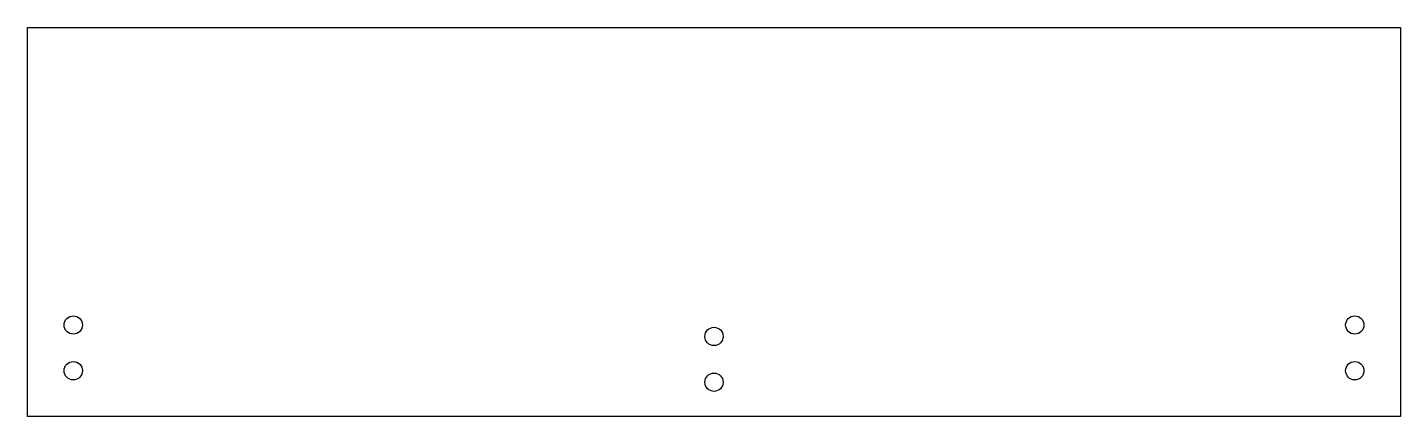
# Model space of a CAD drawing. Header units: millimetres. Extents: x 12 to 312, y -67 to 18.
import ezdxf

# ---------------------------------------------------------------- set-up
doc = ezdxf.new("R2010")
doc.units = ezdxf.units.MM
doc.header["$MEASUREMENT"] = 0

msp = doc.modelspace()

# ---------------------------------------------------------------- linework, layer by layer
msp.add_lwpolyline([(11.64, 18.43), (311.64, 18.43), (311.64, -66.57), (11.64, -66.57)], close=True)
for centre in [(21.64, -46.57), (301.64, -46.57), (161.64, -49.07), (21.64, -56.57), (301.64, -56.57), (161.64, -59.07)]:
    msp.add_circle(centre, 2)

doc.saveas('drawing.dxf')
